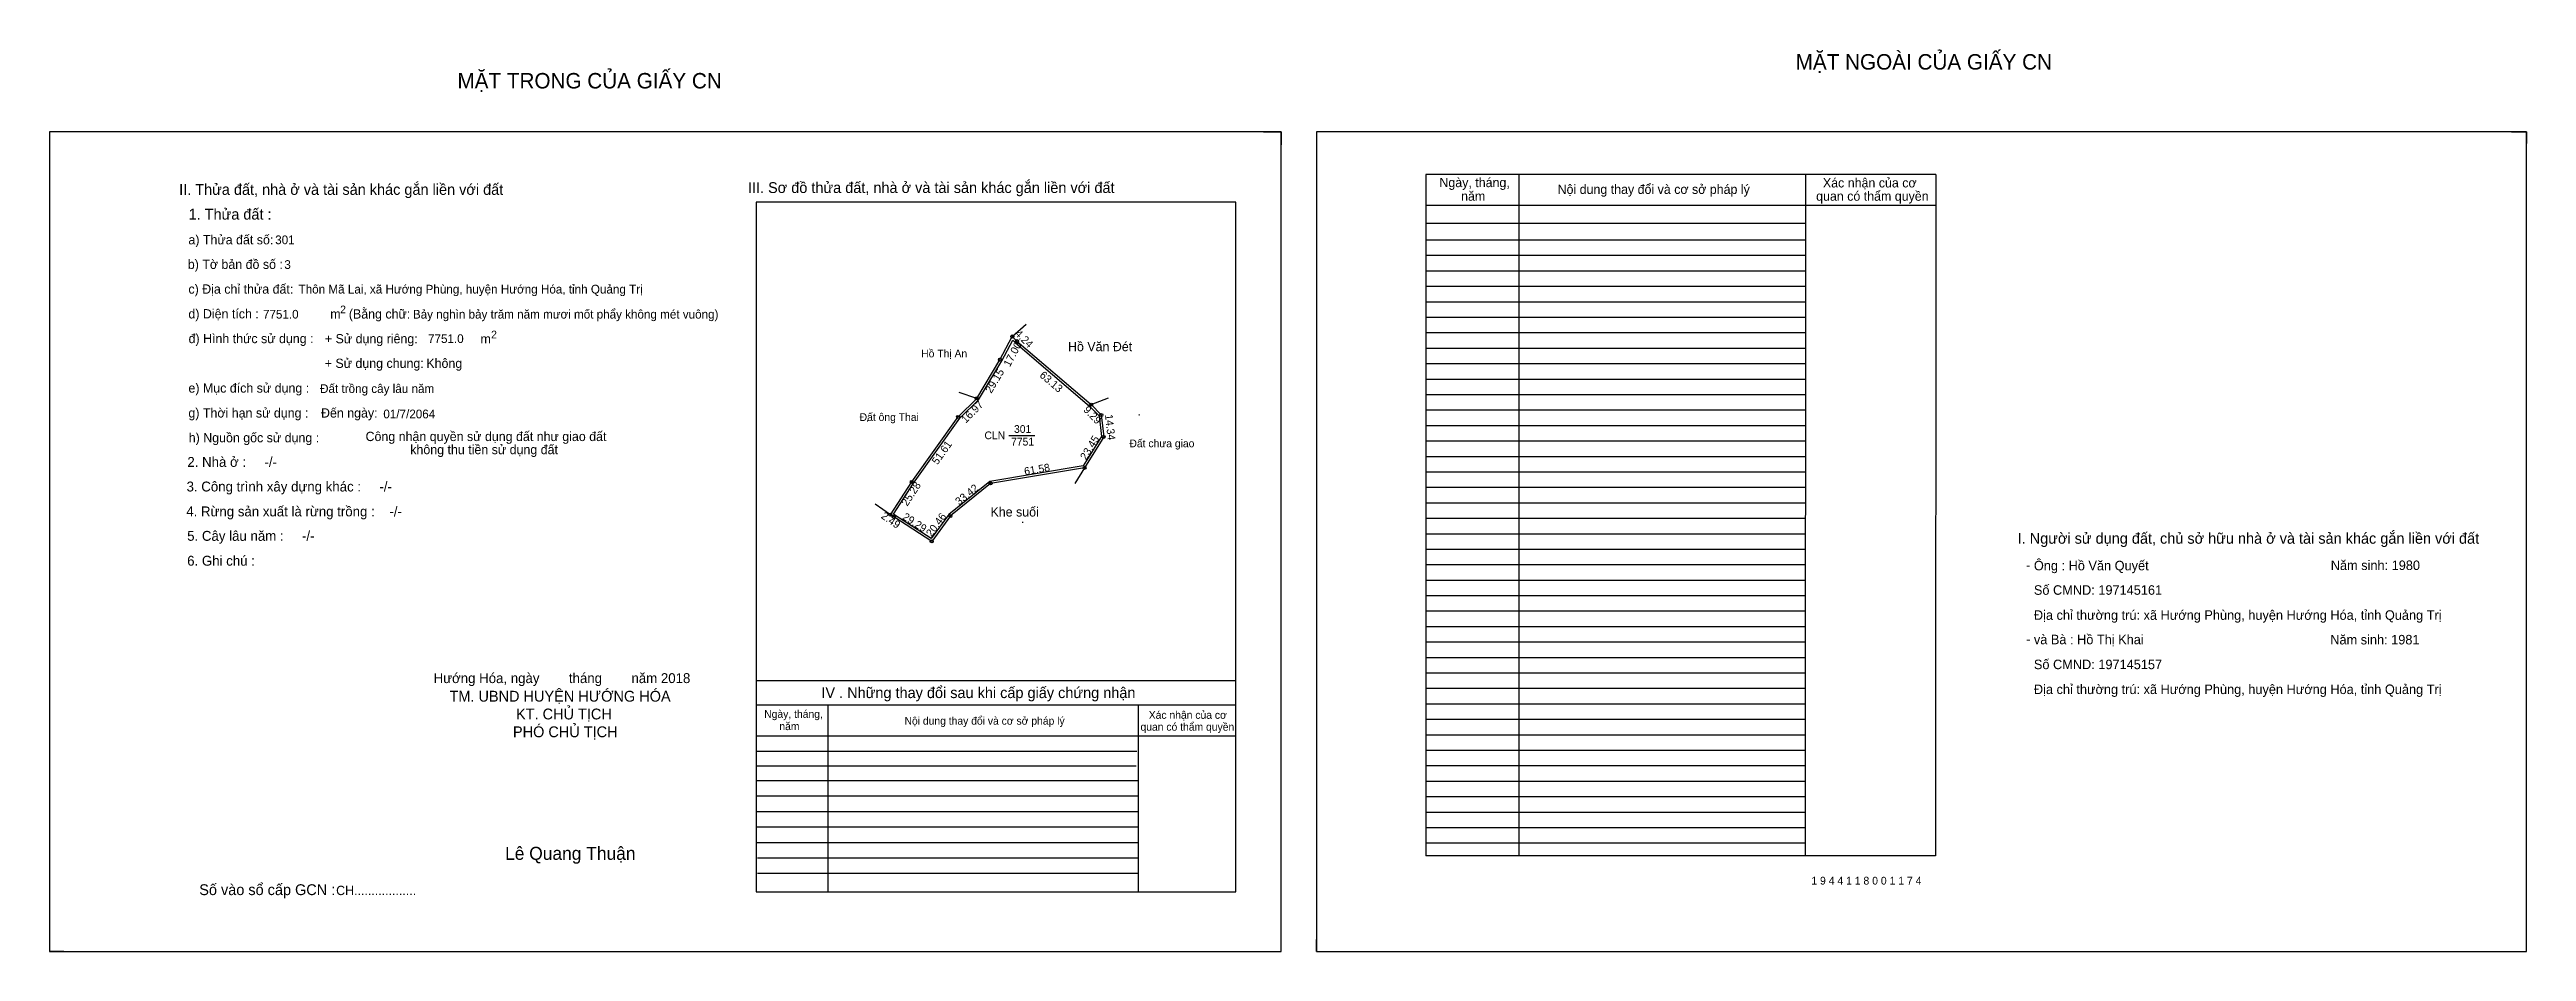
# Model space of a CAD drawing. Extents: x 532640 to 536151, y 1846424 to 1847072.
# Drawn here: x 534550 to 536151, y 1846488 to 1847072 of the extents above.
import ezdxf

# ---------------------------------------------------------------- set-up
doc = ezdxf.new("R2010")
doc.units = 0
for name, color, linetype in [('Default', 7, 'Continuous'), ('Level 10', 7, 'Continuous'), ('Level 11', 7, 'Continuous'), ('Level 13', 7, 'Continuous'), ('Level 27', 7, 'Continuous'), ('Level 36', 7, 'Continuous'), ('Level 49', 7, 'Continuous'), ('Level 55', 7, 'Continuous'), ('Level 6', 7, 'Continuous'), ('Level 60', 7, 'Continuous'), ('Level 7', 7, 'Continuous'), ('Level 8', 7, 'Continuous'), ('Level 9', 7, 'Continuous')]:
    doc.layers.add(name, color=color, linetype=linetype)

msp = doc.modelspace()

# ---------------------------------------------------------------- linework, layer by layer
at = {"layer": 'Level 10'}
for p, q in [((535334.4, 1847018.3), (535345.8, 1847018.3)), ((535345.8, 1847018.3), (535345.8, 1847009.9)), ((536141.2, 1847018.3), (536150.8, 1847018.3)), ((536150.8, 1847018.3), (536150.8, 1847010.9)), ((534549.6, 1846496.1), (534549.6, 1846488.3)), ((534558.8, 1846488.3), (534549.6, 1846488.3)), ((535368.6, 1846488.3), (535368.6, 1846496.1)), ((535368.6, 1846488.3), (535375.6, 1846488.3))]:
    msp.add_line(p, q, dxfattribs=at)
for points in [[(534549.6, 1846488.3), (535345.8, 1846488.3), (535345.8, 1847018.3), (534549.6, 1847018.3)], [(535368.6, 1846488.3), (536150.8, 1846488.3), (536150.8, 1847018.3), (535368.6, 1847018.3)], [(535223, 1846842), (535229.5, 1846835.3), (535231.1, 1846821.1), (535218.7, 1846801.1), (535158, 1846791), (535132, 1846770), (535119.9, 1846753.5), (535095.3, 1846769.4), (535093.2, 1846770.8), (535107, 1846792), (535137, 1846834), (535149, 1846846), (535164, 1846871), (535172, 1846886), (535175, 1846883)], [(535222, 1846841), (535228.1, 1846834.7), (535229.6, 1846821.4), (535217.9, 1846802.4), (535157.4, 1846792.3), (535131, 1846771), (535119.6, 1846755.4), (535096.1, 1846770.5), (535095.2, 1846771.2), (535108.2, 1846791.2), (535138.1, 1846833.1), (535150.1, 1846845.1), (535165.2, 1846870.3), (535172.3, 1846883.7), (535174, 1846882)]]:
    msp.add_lwpolyline(points, close=True, dxfattribs=at)
at = {"layer": 'Level 11'}
for centre in [(535172, 1846886), (535175, 1846883), (535164, 1846871), (535149, 1846846), (535223, 1846842), (535223, 1846842), (535137, 1846834), (535229.5, 1846835.3), (535231.1, 1846821.1), (535107, 1846792), (535218.7, 1846801.1), (535158, 1846791), (535093.2, 1846770.8), (535095.3, 1846769.4), (535132, 1846770), (535119.9, 1846753.5)]:
    msp.add_circle(centre, 1, dxfattribs=at)
at = {"layer": 'Level 27'}
for p, q in [((535172, 1846886), (535180.9, 1846894)), ((535149, 1846846), (535137.6, 1846849.8)), ((535223, 1846842), (535234.2, 1846846.3)), ((535218.7, 1846801.1), (535212.4, 1846790.9)), ((535093.2, 1846770.8), (535083.3, 1846777.6))]:
    msp.add_line(p, q, dxfattribs=at)
at = {"layer": 'Level 7'}
for p, q in [((535684.6, 1846948.3), (535439.4, 1846948.3)), ((535684.6, 1846938.3), (535439.4, 1846938.3)), ((535684.6, 1846928.3), (535439.4, 1846928.3)), ((535684.6, 1846918.3), (535439.4, 1846918.3)), ((535684.6, 1846908.3), (535439.4, 1846908.3)), ((535684.6, 1846898.3), (535439.4, 1846898.3)), ((535684.6, 1846888.3), (535439.4, 1846888.3)), ((535684.6, 1846878.3), (535439.4, 1846878.3)), ((535684.6, 1846868.3), (535439.4, 1846868.3)), ((535684.6, 1846858.3), (535439.4, 1846858.3)), ((535684.6, 1846848.3), (535439.4, 1846848.3)), ((535684.6, 1846838.3), (535439.4, 1846838.3)), ((535684.6, 1846828.3), (535439.4, 1846828.3)), ((535684.6, 1846818.3), (535439.4, 1846818.3)), ((535684.6, 1846808.3), (535439.4, 1846808.3)), ((535684.6, 1846798.3), (535439.4, 1846798.3)), ((535684.6, 1846788.3), (535439.4, 1846788.3)), ((535684.6, 1846778.3), (535439.4, 1846778.3)), ((535684.6, 1846768.3), (535439.4, 1846768.3)), ((535684.6, 1846758.3), (535439.4, 1846758.3)), ((535684.6, 1846748.3), (535439.4, 1846748.3)), ((535684.6, 1846738.3), (535439.4, 1846738.3)), ((535684.6, 1846728.3), (535439.4, 1846728.3)), ((535684.6, 1846718.3), (535439.4, 1846718.3)), ((535684.6, 1846708.3), (535439.4, 1846708.3)), ((535684.6, 1846698.3), (535439.4, 1846698.3)), ((535684.6, 1846688.3), (535439.4, 1846688.3)), ((535684.6, 1846678.3), (535439.4, 1846678.3)), ((535684.6, 1846668.3), (535439.4, 1846668.3)), ((535684.6, 1846658.3), (535439.4, 1846658.3)), ((535684.6, 1846648.3), (535439.4, 1846648.3)), ((535684.6, 1846638.3), (535439.4, 1846638.3)), ((535252.5, 1846617.7), (535006.4, 1846617.7)), ((535684.6, 1846628.3), (535439.4, 1846628.3)), ((535684.6, 1846618.3), (535439.4, 1846618.3)), ((535252.1, 1846608.2), (535006.4, 1846608.2)), ((535684.6, 1846608.3), (535439.4, 1846608.3)), ((535253.4, 1846598.7), (535006.4, 1846598.7)), ((535253.4, 1846588.7), (535006.4, 1846588.7)), ((535684.6, 1846598.3), (535439.4, 1846598.3)), ((535684.6, 1846588.3), (535439.4, 1846588.3)), ((535253.4, 1846578.7), (535006.4, 1846578.7)), ((535253.4, 1846568.7), (535006.4, 1846568.7)), ((535684.6, 1846578.3), (535439.4, 1846578.3)), ((535684.6, 1846568.3), (535439.4, 1846568.3)), ((535253.4, 1846558.7), (535006.4, 1846558.7)), ((535684.6, 1846558.3), (535439.4, 1846558.3)), ((535253.4, 1846548.7), (535007.2, 1846548.7)), ((535253.4, 1846538.7), (535007.2, 1846538.7))]:
    msp.add_line(p, q, dxfattribs=at)
at = {"layer": 'Level 8'}
for p, q in [((535769, 1846990.8), (535439.4, 1846990.8)), ((535439.4, 1846990.8), (535439.4, 1846550.3)), ((535499.4, 1846990.8), (535499.4, 1846550.3)), ((535684.7, 1846990.6), (535684.6, 1846550.3)), ((535769, 1846990.8), (535768.8, 1846550.3)), ((535316.4, 1846972.9), (535006.4, 1846972.9)), ((535006.4, 1846972.9), (535006.4, 1846526.9)), ((535316.4, 1846526.9), (535316.4, 1846972.9)), ((535769, 1846970.8), (535439.4, 1846970.8)), ((535684.6, 1846959.1), (535439.4, 1846959.1)), ((535316.4, 1846663.3), (535006.4, 1846663.3)), ((535316.4, 1846647.6), (535006.4, 1846647.6)), ((535052.7, 1846647.6), (535052.7, 1846526.9)), ((535253.4, 1846647.6), (535253.4, 1846526.9)), ((535316.4, 1846627.6), (535006.4, 1846627.6)), ((535768.8, 1846550.3), (535439.4, 1846550.3)), ((535006.4, 1846526.9), (535316.4, 1846526.9))]:
    msp.add_line(p, q, dxfattribs=at)
at = {"layer": 'Level 9'}
msp.add_line((535169.8, 1846822.1), (535186.5, 1846822.1), dxfattribs=at)

# ---------------------------------------------------------------- texts
at = {"layer": 'Default'}
for s, p in [('e) Mục đích sử dụng :', (534639.4, 1846849.7)), ('g) Thời hạn sử dụng :', (534639.4, 1846833.6)), ('Đến ngày:', (534725.1, 1846833.6)), ('h) Nguồn gốc sử dụng :', (534639.6, 1846817.6)), ('Công nhận quyền sử dụng đất như giao đất', (534753.9, 1846818.4)), ('không thu tiền sử dụng đất', (534782.8, 1846809.9))]:
    msp.add_text(s, height=6, dxfattribs=at).set_placement(p)
at = {"layer": 'Level 13'}
for s, p in [('CLN', (535154, 1846819.6)), ('301', (535173.1, 1846823.7)), ('7751', (535171.2, 1846815.5))]:
    msp.add_text(s, height=5, dxfattribs=at).set_placement(p)
at = {"layer": 'Level 36'}
for p in [(535077.3, 1846830.9), (535252.9, 1846834.9), (535177.6, 1846765.4)]:
    msp.add_text('.', height=6, dxfattribs=at).set_placement(p)
at = {"layer": 'Level 49'}
for s, rotation, p in [('4.24', 315, (535173.3, 1846887.4)), ('17.00', 61.9275, (535170.4, 1846866)), ('29.15', 59.0362, (535158.4, 1846848.9)), ('63.13', 319.4972, (535189.2, 1846860.3)), ('16.97', 45, (535141.9, 1846829.6)), ('9.29', 314.128, (535217.5, 1846838.2)), ('14.34', 276.327, (535231.9, 1846835.4)), ('51.61', 54.4623, (535123.6, 1846802.7)), ('23.45', 58.3365, (535219.7, 1846805.7)), ('61.58', 9.4593, (535180.1, 1846796.3)), ('25.28', 57.0265, (535104.1, 1846775.9)), ('33.42', 38.9275, (535137.6, 1846776.6)), ('2.49', 325.4796, (535086.7, 1846768.9)), ('29.29', 327.1672, (535100.5, 1846768.2)), ('20.46', 53.7462, (535119.8, 1846756.1))]:
    msp.add_text(s, height=5, rotation=rotation, dxfattribs=at).set_placement(p)
at = {"layer": 'Level 55'}
for s, height, p in [('299', 0.22, (535171.8, 1846885.8)), ('300', 0.22, (535171.8, 1846885.8)), ('1', 0.8, (535171.8, 1846886)), ('2', 0.8, (535174.7, 1846883)), ('300', 0.22, (535174.8, 1846882.8)), ('15', 0.8, (535163.4, 1846871)), ('299', 0.22, (535163.8, 1846870.8)), ('14', 0.8, (535148.4, 1846846)), ('299', 0.22, (535148.8, 1846845.8)), ('0', 0.22, (535148.9, 1846845.8)), ('0', 0.22, (535148.9, 1846845.8)), ('3', 0.8, (535222.8, 1846842)), ('300', 0.22, (535222.8, 1846841.8)), ('0', 0.22, (535222.9, 1846841.8)), ('0', 0.22, (535222.9, 1846841.8)), ('13', 0.8, (535136.5, 1846834)), ('0', 0.22, (535136.9, 1846833.8)), ('0', 0.22, (535136.9, 1846833.8)), ('4', 0.8, (535229.2, 1846835.3)), ('0', 0.22, (535229.4, 1846835.1)), ('0', 0.22, (535229.4, 1846835.1)), ('5', 0.8, (535230.8, 1846821.1)), ('12', 0.8, (535106.4, 1846792)), ('6', 0.8, (535218.5, 1846801.1)), ('0', 0.22, (535218.7, 1846800.9)), ('0', 0.22, (535106.9, 1846791.8)), ('0', 0.22, (535106.9, 1846791.8)), ('7', 0.8, (535157.7, 1846791)), ('0', 0.22, (535157.9, 1846790.8)), ('11', 0.8, (535092.7, 1846770.8)), ('0', 0.22, (535093.2, 1846770.6)), ('0', 0.22, (535093.2, 1846770.6)), ('10', 0.8, (535094.7, 1846769.4)), ('8', 0.8, (535131.7, 1846770)), ('0', 0.22, (535131.9, 1846769.8)), ('9', 0.8, (535119.6, 1846753.5)), ('0', 0.22, (535119.8, 1846753.3))]:
    msp.add_text(s, height=height, dxfattribs=at).set_placement(p)
at = {"layer": 'Level 6'}
for s, height, p in [('301', 5.63, (534695.5, 1846945.7)), ('3', 5.63, (534701.4, 1846929.7)), ('Thôn Mã Lai, xã Hướng Phùng, huyện Hướng Hóa, tỉnh Quảng Trị', 5.64, (534710.6, 1846913.8)), ('Bảy nghìn bảy trăm năm mươi mốt phẩy không mét vuông)', 5.632, (534784.5, 1846897.6)), ('7751.0', 5.63, (534687.6, 1846897.6)), ('7751.0', 5.63, (534794.3, 1846881.8)), ('Đất trồng cây lâu năm', 5.64, (534724.5, 1846849.5)), ('01/7/2064', 5.64, (534765.4, 1846833.1)), ('Ông : Hồ Văn Quyết', 6.16, (535832.4, 1846734.8)), ('Năm sinh: 1980', 6.16, (536024.3, 1846735)), ('Số CMND: 197145161', 6.16, (535832.4, 1846719)), ('Địa chỉ thường trú: xã Hướng Phùng, huyện Hướng Hóa, tỉnh Quảng Trị', 6.16, (535832.4, 1846702.8)), ('và Bà : Hồ Thị Khai', 6.16, (535832.4, 1846687)), ('Năm sinh: 1981', 6.16, (536024, 1846686.9)), ('Số CMND: 197145157', 6.16, (535832.4, 1846670.9)), ('Địa chỉ thường trú: xã Hướng Phùng, huyện Hướng Hóa, tỉnh Quảng Trị', 6.16, (535832.4, 1846654.8)), ('1 9 4 4 1 1 8 0 0 1 1 7 4', 5.04, (535688.5, 1846531.6))]:
    msp.add_text(s, height=height, dxfattribs=at).set_placement(p)
at = {"layer": 'Level 60'}
for s, height, p in [('Hồ Thị An', 5, (535113.1, 1846872.5)), ('Hồ Văn Đét', 6, (535208, 1846876.5)), ('Đất ông Thai', 5, (535073.3, 1846831.4)), ('Đất chưa giao', 5, (535247.7, 1846814.4)), ('Khe suối', 6, (535157.9, 1846769.6))]:
    msp.add_text(s, height=height, dxfattribs=at).set_placement(p)
at = {"layer": 'Level 7'}
for s, height, p in [('MẶT NGOÀI CỦA GIẤY CN', 10, (535678.4, 1847058.6)), ('MẶT TRONG CỦA GIẤY CN', 10, (534813.3, 1847046.4)), ('II. Thửa đất, nhà ở và tài sản khác gắn liền với đất', 7, (534633.4, 1846977.6)), ('III. Sơ đồ thửa đất, nhà ở và tài sản khác gắn liền với đất', 7, (535001.1, 1846978.8)), ('Ngày, tháng,', 6, (535448.1, 1846982.6)), ('Nội dung thay đổi và cơ sở pháp lý', 6, (535524.5, 1846978.2)), ('Xác nhận của cơ', 6, (535696, 1846982.4)), ('1. Thửa đất :', 7, (534639.5, 1846961.6)), ('năm', 6, (535462.1, 1846973.8)), (' quan có thẩm quyền', 6, (535689.4, 1846973.8)), ('a) Thửa đất số:', 6, (534639.4, 1846945.6)), ('b) Tờ bản đồ số :', 6, (534639, 1846929.7)), ('c) Địa chỉ thửa đất:', 6, (534639.4, 1846913.7)), ('2', 5, (534737.5, 1846901)), ('(Bằng chữ:', 6, (534743.1, 1846897.6)), ('d) Diện tích :', 6, (534639.4, 1846897.7)), ('đ) Hình thức sử dụng :', 6, (534639.5, 1846881.7)), ('+ Sử dụng riêng:', 6, (534727.6, 1846881.6)), ('m', 6, (534731.1, 1846897.6)), ('2', 5, (534835.1, 1846884.8)), ('+ Sử dụng chung:', 6, (534727.5, 1846865.7)), ('m', 6, (534828.2, 1846881.5)), ('Không', 6, (534793.2, 1846865.7)), ('2. Nhà ở :     -/-', 6.4, (534638.7, 1846801.7)), ('3. Công trình xây dựng khác :     -/-', 6.4, (534638.2, 1846785.8)), ('4. Rừng sản xuất là rừng trồng :    -/-', 6.4, (534638, 1846769.7)), ('5. Cây lâu năm :     -/-', 6.4, (534638.6, 1846753.9)), ('I. Người sử dụng đất, chủ sở hữu nhà ở và tài sản khác gắn liền với đất', 7, (535821.9, 1846752)), ('6. Ghi chú :', 6.4, (534638.6, 1846737.8)), ('-', 6.4, (535827.3, 1846735)), ('-', 6.4, (535827.4, 1846687.2)), ('Hướng Hóa, ngày        tháng        năm 2018', 6.4, (534797.9, 1846661.9)), ('TM. UBND HUYỆN HƯỚNG HÓA', 7, (534808.2, 1846649.9)), ('IV . Những thay đổi sau khi cấp giấy chứng nhận', 7, (535048.6, 1846652.2)), ('PHÓ CHỦ TỊCH', 7, (534849.2, 1846626.9)), ('KT. CHỦ TỊCH', 7, (534851.2, 1846638.4)), ('Ngày, tháng,', 5, (535011.6, 1846639.4)), ('năm', 5, (535021.4, 1846631.5)), ('Nội dung thay đổi và cơ sở pháp lý', 5, (535102.3, 1846635)), (' quan có thẩm quyền', 5, (535253, 1846631.1)), ('Xác nhận của cơ', 5, (535260.2, 1846638.8)), ('Lê Quang Thuận', 8.4, (534844.1, 1846547.6)), ('Số vào sổ cấp GCN :', 7, (534646.4, 1846524.8)), ('CH..................', 6, (534734.9, 1846524.8))]:
    msp.add_text(s, height=height, dxfattribs=at).set_placement(p)

doc.saveas('drawing.dxf')
